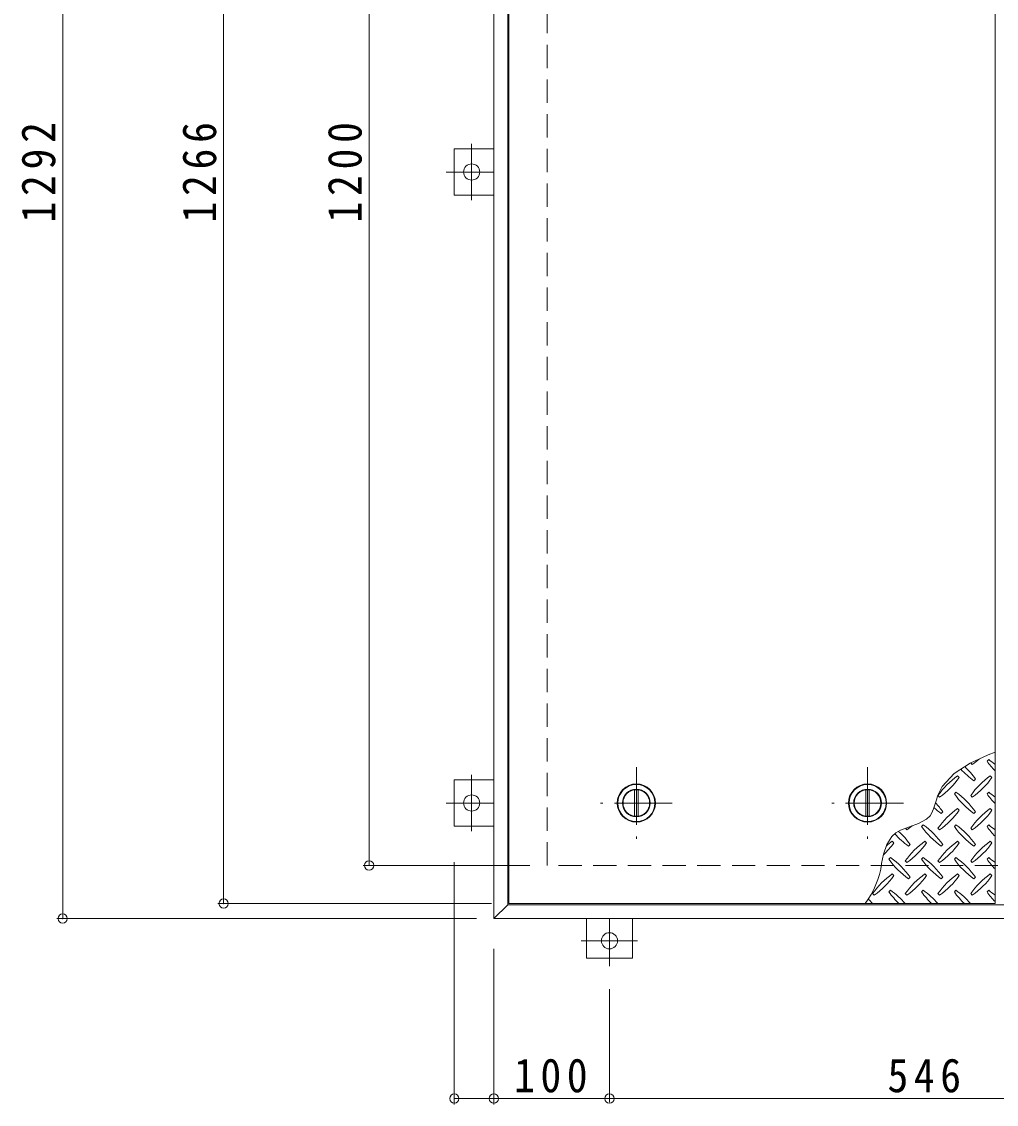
# Model space of a CAD drawing. Units: millimetres at full size, sheet at 1:10. Extents: x -2620 to 2461, y -1962 to 1588.
# Drawn here: x -2060 to -1217, y -286 to 651 of the extents above; entities that cross this region are included whole.
import ezdxf

# ---------------------------------------------------------------- set-up
doc = ezdxf.new("R2010")
doc.units = ezdxf.units.MM
doc.header["$LTSCALE"] = 10
doc.header["$PDMODE"] = 32
doc.header["$PDSIZE"] = 8
doc.linetypes.add('CHAIN1', pattern=[8, 5, -1, 1, -1])
doc.linetypes.add('DASHED2', pattern=[3, 2, -1])
for name, color, linetype, lineweight in [('0-1', 2, 'DASHED2', 9), ('0-2', 3, 'Continuous', 9), ('0-3', 2, 'Continuous', 9), ('0-9', 134, 'Continuous', 5), ('0-C', 2, 'Continuous', 9), ('0-E', 3, 'Continuous', 9), ('0-F', 7, 'Continuous', 9)]:
    doc.layers.add(name, color=color, linetype=linetype, lineweight=lineweight)
doc.styles.add('ＭＳ ゴシック', font='')
doc.styles.get('ＭＳ ゴシック').set_extended_font_data('MS Gothic')

msp = doc.modelspace()

# ---------------------------------------------------------------- linework, layer by layer
at = {"layer": '0-1'}
for p, q in [((-1606.03, -79.23), (-1606.03, 1120.77)), ((-406.03, -79.23), (-1606.03, -79.23))]:
    msp.add_line(p, q, dxfattribs=at)
at = {"layer": '0-2'}
for p, q in [((-1639.03, 1153.77), (-1639.03, -112.23)), ((-1218.53, 1153.77), (-1218.53, -112.23)), ((-1218.53, -112.23), (-1639.03, -112.23))]:
    msp.add_line(p, q, dxfattribs=at)
for centre in [(-1528.78, -25.23), (-1328.78, -25.23)]:
    msp.add_circle(centre, 16.5, dxfattribs=at)
at = {"layer": '0-3'}
for p, q in [((-1652.03, -125.23), (-1652.03, 1166.77)), ((-1640.03, -113.23), (-1640.03, 1154.77)), ((-1640.03, -113.23), (-1652.03, -125.23)), ((-372.03, -113.23), (-1640.03, -113.23)), ((-360.03, -125.23), (-1652.03, -125.23))]:
    msp.add_line(p, q, dxfattribs=at)
at = {"layer": '0-9'}
for p, q in [((-1218.53, 18.75), (-1224.48, 16.35)), ((-1224.48, 16.35), (-1240.14, 9.19)), ((-1239.51, 9.48), (-1238.17, 8.14)), ((-1224.03, 12.38), (-1225.44, 10.97)), ((-1253.8, 0.43), (-1264.17, -10.93)), ((-1240.14, 9.19), (-1253.8, 0.43)), ((-1249.48, -3.18), (-1250.9, -1.76)), ((-1236.75, -6), (-1235.34, -4.59)), ((-1221.2, -3.18), (-1222.61, -1.76)), ((-1264.17, -10.93), (-1268.18, -19.11)), ((-1267.87, -18.73), (-1266.45, -20.15)), ((-1252.31, -15.9), (-1253.72, -17.32)), ((-1239.58, -18.73), (-1238.17, -20.15)), ((-1224.03, -15.9), (-1225.44, -17.32)), ((-1270.28, -26.04), (-1271.64, -30.35)), ((-1269, -21.61), (-1270.28, -26.04)), ((-1268.18, -19.11), (-1269, -21.61)), ((-1274.73, -36.3), (-1277.81, -39.26)), ((-1273.4, -34.29), (-1274.73, -36.3)), ((-1271.64, -30.35), (-1273.4, -34.29)), ((-1265.04, -34.29), (-1263.62, -32.87)), ((-1249.48, -31.46), (-1250.9, -30.05)), ((-1236.75, -34.29), (-1235.34, -32.87)), ((-1221.2, -31.46), (-1222.61, -30.05)), ((-1292.62, -45.74), (-1300.31, -48.75)), ((-1284.72, -42.93), (-1292.62, -45.74)), ((-1277.81, -39.26), (-1284.72, -42.93)), ((-1280.59, -44.19), (-1282.01, -45.6)), ((-1252.31, -44.19), (-1253.72, -45.6)), ((-1224.03, -44.19), (-1225.44, -45.6)), ((-1307.68, -54.18), (-1312.06, -61.11)), ((-1304.2, -51.03), (-1307.68, -54.18)), ((-1300.31, -48.75), (-1304.2, -51.03)), ((-1296.07, -47.09), (-1294.74, -48.43)), ((-1267.87, -47.02), (-1266.45, -48.43)), ((-1239.58, -47.02), (-1238.17, -48.43)), ((-1312.06, -61.11), (-1314.9, -69.45)), ((-1306.05, -59.74), (-1307.46, -58.33)), ((-1293.32, -62.57), (-1291.91, -61.16)), ((-1277.77, -59.74), (-1279.18, -58.33)), ((-1265.04, -62.57), (-1263.62, -61.16)), ((-1249.48, -59.74), (-1250.9, -58.33)), ((-1236.75, -62.57), (-1235.34, -61.16)), ((-1221.2, -59.74), (-1222.61, -58.33)), ((-1314.9, -69.45), (-1316.6, -77.68)), ((-1308.88, -72.47), (-1310.29, -73.89)), ((-1280.59, -72.47), (-1282.01, -73.89)), ((-1252.31, -72.47), (-1253.72, -73.89)), ((-1224.03, -72.47), (-1225.44, -73.89)), ((-1296.15, -75.3), (-1294.74, -76.71)), ((-1267.87, -75.3), (-1266.45, -76.71)), ((-1239.58, -75.3), (-1238.17, -76.71)), ((-1306.05, -88.03), (-1307.46, -86.61)), ((-1293.32, -90.86), (-1291.91, -89.44)), ((-1277.77, -88.03), (-1279.18, -86.61)), ((-1265.04, -90.86), (-1263.62, -89.44)), ((-1249.48, -88.03), (-1250.9, -86.61)), ((-1236.75, -90.86), (-1235.34, -89.44)), ((-1221.2, -88.03), (-1222.61, -86.61)), ((-1308.88, -100.76), (-1310.29, -102.17)), ((-1280.59, -100.76), (-1282.01, -102.17)), ((-1252.31, -100.76), (-1253.72, -102.17)), ((-1224.03, -100.76), (-1225.44, -102.17)), ((-1324.43, -103.58), (-1323.02, -105)), ((-1296.15, -103.58), (-1294.74, -105)), ((-1267.87, -103.58), (-1266.45, -105)), ((-1239.58, -103.58), (-1238.17, -105))]:
    msp.add_line(p, q, dxfattribs=at)
for centre, radius, start, end in [((-1280.24, 67.18), 72.5, 305.47272, 311.35023), ((-1166.4, 53.04), 72.5, 215.47272, 224.0249), ((-1266.1, -46.66), 72.5, 48.99213, 54.5273), ((-1194.68, 53.04), 72.5, 222.49941, 234.5273), ((-1294.38, -46.66), 72.5, 35.47258, 46.82803), ((-1208.82, -60.8), 72.5, 125.47256, 144.5273), ((-1308.52, 38.9), 72.5, 305.47272, 324.5273), ((-1180.54, -60.8), 72.5, 125.47256, 144.5273), ((-1280.24, 38.9), 72.5, 305.47272, 324.5273), ((-1194.68, 24.76), 72.5, 215.47272, 234.5273), ((-1294.38, -74.95), 72.5, 35.47258, 54.5273), ((-1166.4, 24.76), 72.5, 215.47272, 224.0249), ((-1266.1, -74.95), 72.5, 48.99213, 54.5273), ((-1322.67, -74.95), 72.5, 35.47258, 43.42382), ((-1222.96, 24.76), 72.5, 228.18773, 234.5273), ((-1208.82, -89.09), 72.5, 125.47256, 144.52728), ((-1308.52, 10.61), 72.5, 305.47272, 324.5273), ((-1180.54, -89.09), 72.5, 125.47256, 144.5273), ((-1280.24, 10.61), 72.5, 305.47272, 324.5273), ((-1336.81, 10.61), 72.5, 305.47272, 310.09486), ((-1222.96, -3.53), 72.5, 215.47272, 234.5273), ((-1322.67, -103.23), 72.5, 35.47258, 54.5273), ((-1194.68, -3.53), 72.5, 215.47272, 234.5273), ((-1294.38, -103.23), 72.5, 35.47258, 54.5273), ((-1166.4, -3.53), 72.5, 215.47272, 224.0249), ((-1266.1, -103.23), 72.5, 48.99213, 54.5273), ((-1251.25, -3.53), 72.5, 221.9006, 234.5273), ((-1350.95, -103.23), 72.5, 35.47258, 47.53693), ((-1365.09, -17.67), 72.5, 313.65902, 324.5273), ((-1265.39, -117.37), 72.5, 125.47256, 130.46066), ((-1237.11, -117.37), 72.5, 125.47256, 144.5273), ((-1336.81, -17.67), 72.5, 305.47272, 324.5273), ((-1208.82, -117.37), 72.5, 125.47256, 144.5273), ((-1308.52, -17.67), 72.5, 305.47272, 324.5273), ((-1180.54, -117.37), 72.5, 125.47256, 144.5273), ((-1280.24, -17.67), 72.5, 305.47272, 324.5273), ((-1251.25, -31.81), 72.5, 215.47272, 234.5273), ((-1350.95, -131.52), 72.5, 35.47258, 54.5273), ((-1222.96, -31.81), 72.5, 215.47272, 234.5273), ((-1322.67, -131.52), 72.5, 35.47258, 54.5273), ((-1194.68, -31.81), 72.5, 215.47272, 234.5273), ((-1294.38, -131.52), 72.5, 35.47258, 54.5273), ((-1166.4, -31.81), 72.5, 215.47272, 224.0249), ((-1266.1, -131.52), 72.5, 48.99213, 54.5273), ((-1389.46, -67.77), 73.53, 322.79805, 352.25462), ((-1265.39, -145.66), 72.5, 125.47256, 144.5273), ((-1365.09, -45.96), 72.5, 305.47272, 324.5273), ((-1237.11, -145.66), 72.5, 125.47256, 144.5273), ((-1336.81, -45.96), 72.5, 305.47272, 324.5273), ((-1208.82, -145.66), 72.5, 125.47256, 144.5273), ((-1308.52, -45.96), 72.5, 305.47272, 324.5273), ((-1180.54, -145.66), 72.5, 125.47256, 144.5273), ((-1280.24, -45.96), 72.5, 305.47272, 324.5273), ((-1251.25, -60.1), 72.5, 215.47272, 225.97511), ((-1350.95, -159.8), 72.5, 41.00789, 54.5273), ((-1222.96, -60.1), 72.5, 215.47272, 225.97511), ((-1322.67, -159.8), 72.5, 41.00789, 54.5273), ((-1194.68, -60.1), 72.5, 215.47272, 225.97511), ((-1294.38, -159.8), 72.5, 41.00789, 54.5273), ((-1166.4, -60.1), 72.5, 215.47272, 224.0249), ((-1266.1, -159.8), 72.5, 48.99213, 54.5273), ((-1279.53, -60.1), 72.5, 225.35649, 225.97511), ((-1379.24, -159.8), 72.5, 41.00789, 45.19568)]:
    msp.add_arc(centre, radius, start, end, dxfattribs=at)
at = {"layer": '0-C', "linetype": 'CHAIN1'}
for p, q in [((-1528.78, 5.77), (-1528.78, -56.23)), ((-1328.78, 5.77), (-1328.78, -56.23)), ((-1497.78, -25.23), (-1559.78, -25.23)), ((-1297.78, -25.23), (-1359.78, -25.23))]:
    msp.add_line(p, q, dxfattribs=at)
at = {"layer": '0-C'}
for p, q in [((-1530.28, -36.63), (-1530.28, -13.83)), ((-1527.28, -36.63), (-1527.28, -13.83)), ((-1330.28, -36.63), (-1330.28, -13.83)), ((-1327.28, -36.63), (-1327.28, -13.83))]:
    msp.add_line(p, q, dxfattribs=at)
for centre, radius in [((-1528.78, -25.23), 16), ((-1328.78, -25.23), 16), ((-1528.78, -25.23), 12), ((-1528.78, -25.23), 11.5), ((-1328.78, -25.23), 12), ((-1328.78, -25.23), 11.5)]:
    msp.add_circle(centre, radius, dxfattribs=at)
at = {"layer": '0-E', "linetype": 'CHAIN1'}
for p, q in [((-1671.23, 545.15), (-1671.23, 496.4)), ((-1693.2, 520.77), (-1652.03, 520.77)), ((-1671.23, -0.85), (-1671.23, -49.6)), ((-1693.2, -25.23), (-1652.03, -25.23)), ((-1552.03, -166.4), (-1552.03, -125.23)), ((-1576.4, -144.43), (-1527.65, -144.43))]:
    msp.add_line(p, q, dxfattribs=at)
at = {"layer": '0-E'}
for p, q in [((-1686.23, 500.77), (-1686.23, 540.77)), ((-1686.23, 540.77), (-1652.03, 540.77)), ((-1686.23, 500.77), (-1652.03, 500.77)), ((-1686.23, -45.23), (-1686.23, -5.23)), ((-1686.23, -5.23), (-1652.03, -5.23)), ((-1686.23, -45.23), (-1652.03, -45.23)), ((-1572.03, -159.43), (-1572.03, -125.23)), ((-1532.03, -159.43), (-1532.03, -125.23)), ((-1532.03, -159.43), (-1572.03, -159.43))]:
    msp.add_line(p, q, dxfattribs=at)
for centre in [(-1671.23, 520.77), (-1671.23, -25.23), (-1552.03, -144.43)]:
    msp.add_circle(centre, 7, dxfattribs=at)
at = {"layer": '0-F'}
for p, q in [((-2024.96, -125.23), (-2024.96, 1166.77)), ((-1885.78, -112.23), (-1885.78, 1153.77)), ((-1759.94, -79.23), (-1759.94, 1120.77)), ((-1621.03, -79.23), (-1764.94, -79.23)), ((-1686.23, -285.98), (-1686.23, -76.44)), ((-1654.03, -112.23), (-1890.78, -112.23)), ((-1667.03, -125.23), (-2029.96, -125.23)), ((-1652.03, -151.44), (-1652.03, -285.98)), ((-1552.03, -283.98), (-1552.03, -186.4)), ((-1686.23, -280.98), (-1652.03, -280.98)), ((-1652.03, -280.98), (-1552.03, -280.98)), ((-1552.03, -280.98), (-1006.03, -280.98))]:
    msp.add_line(p, q, dxfattribs=at)
for p in [(-1759.94, -79.23), (-1885.78, -112.23), (-2024.96, -125.23), (-1686.23, -280.98), (-1652.03, -280.98), (-1552.03, -280.98)]:
    msp.add_point(p, dxfattribs=at)

# ---------------------------------------------------------------- texts
at = {"layer": '0-F', "color": 2, "char_height": 29.33, "attachment_point": 7, "rotation": 90, "style": 'ＭＳ ゴシック'}
for s, insert in [('\\T1.28;\\W0.9;1292', (-2030.96, 477.02)), ('\\T1.28;\\W0.9;1266', (-1891.78, 477.02)), ('\\T1.28;\\W0.9;1200', (-1765.94, 477.02))]:
    msp.add_mtext(s, dxfattribs=dict(at, insert=insert))
at = {"layer": '0-F', "color": 2, "char_height": 29.33, "attachment_point": 7, "style": 'ＭＳ ゴシック'}
for s, insert in [('\\T1.27;\\W0.9;100', (-1634.53, -275.98)), ('\\T1.27;\\W0.9;546', (-1311.53, -275.98))]:
    msp.add_mtext(s, dxfattribs=dict(at, insert=insert))

doc.saveas('drawing.dxf')
